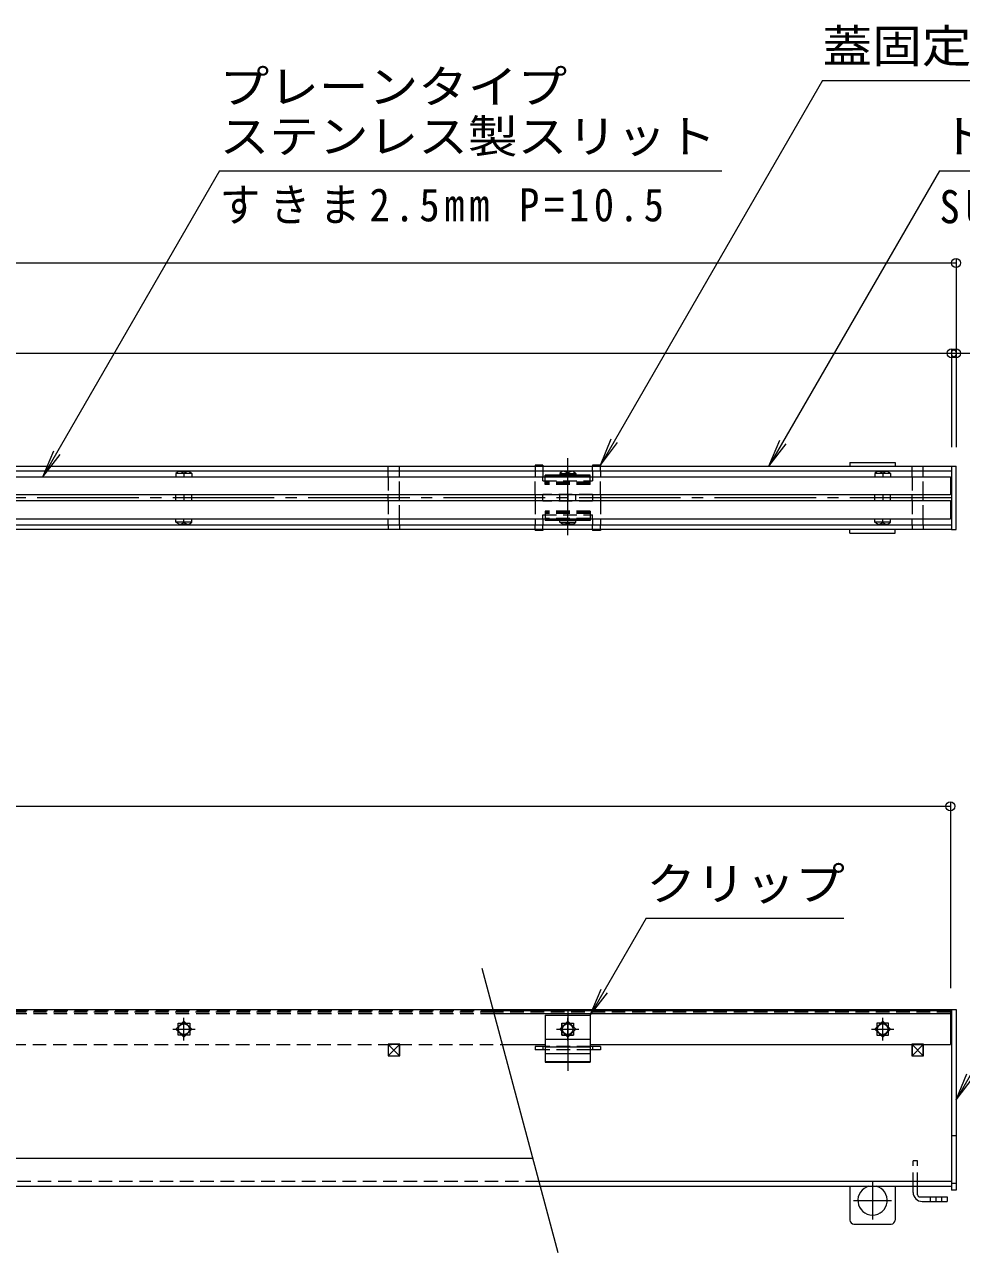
# Model space of a CAD drawing. Units: millimetres at full size, sheet at 1:5; details may follow other scales. Extents: x -910 to 1371, y -980 to 819.
# Drawn here: x 195 to 610, y 275 to 819 of the extents above; entities that cross this region are included whole.
import ezdxf
from ezdxf.enums import TextEntityAlignment as Align

# ---------------------------------------------------------------- set-up
doc = ezdxf.new("R2010")
doc.units = ezdxf.units.MM
doc.header["$LTSCALE"] = 5
doc.header["$PDMODE"] = 32
doc.header["$PDSIZE"] = 4
for name, pattern in [('CHAIN1', [8, 5, -1, 1, -1]), ('CHAIN2', [12, 9, -1, 1, -1]), ('DASHED1', [1.8, 1.2, -0.6])]:
    doc.linetypes.add(name, pattern=pattern)
for name, color, linetype, lineweight in [('E-0_0228_テナント工�', 4, 'Continuous', 9), ('E-1_0229_テナント工�', 3, 'Continuous', 9), ('E-2_0230_テナント工�', 3, 'Continuous', 9), ('E-3_0231_テナント工�', 6, 'Continuous', 9), ('E-4_0232_テナント工�', 7, 'Continuous', 9), ('E-5_0233_テナント工�', 7, 'Continuous', 9), ('E-6_0245_ハッチング2', 5, 'Continuous', 5), ('E-7_0246_ハッチング3', 5, 'Continuous', 5), ('E-8_0247_ハッチング4', 4, 'DASHED1', 9), ('E-A_0251_塗潰2_A_断�', 1, 'Continuous', 5)]:
    doc.layers.add(name, color=color, linetype=linetype, lineweight=lineweight)
doc.styles.add('ＭＳ ゴシック', font='')
doc.styles.get('ＭＳ ゴシック').set_extended_font_data('MS Gothic')

msp = doc.modelspace()

# ---------------------------------------------------------------- linework, layer by layer
at = {"layer": 'E-0_0228_テナント工�'}
for p, q in [((-584.278, 623.411), (605.722, 623.411)), ((-584.278, 621.411), (605.722, 621.411)), ((605.722, 623.411), (605.722, 595.411)), ((-584.278, 597.411), (605.722, 597.411)), ((605.722, 595.411), (-584.278, 595.411)), ((-584.278, 382.82), (605.722, 382.82)), ((605.722, 382.82), (605.722, 304.617)), ((15.697, 316.96), (420.187, 316.96)), ((20.697, 304.617), (560.722, 304.617)), ((605.722, 306.617), (422.958, 306.617)), ((560.722, 304.617), (605.722, 304.617))]:
    msp.add_line(p, q, dxfattribs=at)
at = {"layer": 'E-0_0228_テナント工�', "linetype": 'CHAIN2'}
msp.add_line((605.722, 609.411), (10.722, 609.411), dxfattribs=at)
at = {"layer": 'E-0_0228_テナント工�', "linetype": 'DASHED1'}
msp.add_line((422.958, 306.617), (20.697, 306.617), dxfattribs=at)
at = {"layer": 'E-0_0228_テナント工�'}
msp.add_lwpolyline([(588.142, 362.32), (593.292, 362.32), (593.292, 367.47), (588.142, 367.47)], close=True, dxfattribs=at)
at = {"layer": 'E-1_0229_テナント工�', "linetype": 'DASHED1'}
for p, q in [((356.222, 621.411), (356.222, 623.411)), ((361.222, 621.411), (361.222, 623.411)), ((588.222, 621.411), (588.222, 623.411)), ((593.222, 621.411), (593.222, 623.411)), ((356.222, 618.661), (356.222, 610.661)), ((361.222, 610.661), (361.222, 618.661)), ((588.222, 618.661), (588.222, 610.661)), ((593.222, 610.661), (593.222, 618.661)), ((356.222, 608.161), (356.222, 600.161)), ((361.222, 600.161), (361.222, 608.161)), ((588.222, 608.161), (588.222, 600.161)), ((593.222, 600.161), (593.222, 608.161)), ((356.222, 597.411), (356.222, 595.411)), ((361.222, 597.411), (361.222, 595.411)), ((588.222, 597.411), (588.222, 595.411)), ((593.222, 597.411), (593.222, 595.411))]:
    msp.add_line(p, q, dxfattribs=at)
at = {"layer": 'E-1_0229_テナント工�'}
for p, q in [((356.222, 618.661), (356.222, 621.411)), ((361.222, 618.661), (361.222, 621.411)), ((588.222, 618.661), (588.222, 621.411)), ((593.222, 618.661), (593.222, 621.411)), ((356.222, 608.161), (356.222, 610.661)), ((361.222, 608.161), (361.222, 610.661)), ((588.222, 608.161), (588.222, 610.661)), ((593.222, 608.161), (593.222, 610.661)), ((356.222, 597.411), (356.222, 600.161)), ((361.222, 597.411), (361.222, 600.161)), ((588.222, 597.411), (588.222, 600.161)), ((593.222, 597.411), (593.222, 600.161)), ((361.222, 367.32), (356.222, 362.32)), ((356.222, 367.32), (361.222, 362.32)), ((593.222, 367.32), (588.222, 362.32)), ((588.222, 367.32), (593.222, 362.32))]:
    msp.add_line(p, q, dxfattribs=at)
at = {"layer": 'E-1_0229_テナント工�', "color": 4}
msp.add_lwpolyline([(356.147, 362.32), (361.297, 362.32), (361.297, 367.47), (356.147, 367.47)], close=True, dxfattribs=at)
at = {"layer": 'E-1_0229_テナント工�'}
for points in [[(356.222, 362.32), (361.222, 362.32), (361.222, 367.32), (356.222, 367.32)], [(588.222, 362.32), (593.222, 362.32), (593.222, 367.32), (588.222, 367.32)]]:
    msp.add_lwpolyline(points, close=True, dxfattribs=at)
at = {"layer": 'E-2_0230_テナント工�'}
for p, q in [((263.372, 621.161), (262.186, 620.161)), ((263.372, 621.161), (268.072, 621.161)), ((265.722, 620.161), (265.722, 618.661)), ((268.072, 621.161), (269.257, 620.161)), ((269.257, 620.161), (269.257, 618.661)), ((433.371, 621.161), (432.186, 620.161)), ((432.186, 620.161), (432.186, 618.661)), ((438.071, 621.161), (433.371, 621.161)), ((435.721, 620.161), (435.721, 618.661)), ((438.071, 621.161), (439.257, 620.161)), ((572.871, 621.161), (571.686, 620.161)), ((571.686, 620.161), (571.686, 618.661)), ((578.757, 620.161), (571.686, 620.161)), ((572.871, 621.161), (577.571, 621.161)), ((575.221, 620.161), (575.221, 618.661)), ((577.571, 621.161), (578.757, 620.161)), ((578.757, 620.161), (578.757, 618.661)), ((262.186, 608.161), (262.186, 610.661)), ((265.722, 610.661), (265.722, 608.161)), ((269.257, 608.161), (269.257, 610.661)), ((432.186, 608.161), (432.186, 610.661)), ((435.721, 610.661), (435.721, 608.161)), ((439.257, 608.161), (439.257, 610.661)), ((571.686, 608.161), (571.686, 610.661)), ((575.221, 610.661), (575.221, 608.161)), ((578.757, 608.161), (578.757, 610.661)), ((263.372, 597.661), (262.186, 598.661)), ((265.722, 598.661), (265.722, 600.161)), ((268.072, 597.661), (269.257, 598.661)), ((269.257, 598.661), (269.257, 600.161)), ((432.186, 598.661), (432.186, 600.161)), ((433.371, 597.661), (432.186, 598.661)), ((435.721, 598.661), (435.721, 600.161)), ((438.071, 597.661), (439.257, 598.661)), ((571.686, 598.661), (571.686, 600.161)), ((578.757, 598.661), (571.686, 598.661)), ((572.871, 597.661), (571.686, 598.661)), ((575.221, 598.661), (575.221, 600.161)), ((577.571, 597.661), (578.757, 598.661)), ((578.757, 598.661), (578.757, 600.161)), ((263.372, 597.661), (268.072, 597.661)), ((438.071, 597.661), (433.371, 597.661)), ((572.871, 597.661), (577.571, 597.661)), ((432.181, 374.12), (435.717, 377.655)), ((435.717, 377.655), (439.252, 374.12)), ((575.222, 377.655), (571.686, 374.12)), ((578.757, 374.12), (575.222, 377.655)), ((435.717, 370.584), (432.181, 374.12)), ((439.252, 374.12), (435.717, 370.584)), ((571.686, 374.12), (575.222, 370.584)), ((575.222, 370.584), (578.757, 374.12))]:
    msp.add_line(p, q, dxfattribs=at)
at = {"layer": 'E-2_0230_テナント工�', "color": 2}
for p, q in [((605.222, 610.661), (-583.778, 610.661)), ((-583.778, 608.161), (605.222, 608.161)), ((605.222, 608.161), (605.222, 600.161)), ((-583.778, 600.161), (605.222, 600.161)), ((402.674, 382.32), (605.222, 382.32)), ((605.222, 380.92), (403.049, 380.92)), ((605.222, 382.32), (605.222, 367.32)), ((574.286, 376.72), (572.622, 376.72)), ((572.622, 376.72), (572.622, 375.055)), ((577.822, 376.72), (576.157, 376.72)), ((577.822, 375.055), (577.822, 376.72)), ((572.622, 373.184), (572.622, 371.52)), ((572.622, 371.52), (574.286, 371.52)), ((576.157, 371.52), (577.822, 371.52)), ((577.822, 371.52), (577.822, 373.184)), ((406.693, 367.32), (425.718, 367.32)), ((445.718, 367.32), (605.222, 367.32))]:
    msp.add_line(p, q, dxfattribs=at)
at = {"layer": 'E-2_0230_テナント工�', "color": 2, "linetype": 'DASHED1'}
for p, q in [((-583.778, 382.32), (402.674, 382.32)), ((402.861, 381.62), (-583.778, 381.62)), ((403.049, 380.92), (-583.778, 380.92)), ((605.222, 381.62), (402.861, 381.62)), ((263.121, 376.72), (264.786, 376.72)), ((263.121, 375.055), (263.121, 376.72)), ((266.656, 376.72), (268.321, 376.72)), ((268.321, 376.72), (268.321, 375.055)), ((433.116, 375.055), (433.116, 376.72)), ((436.652, 376.72), (438.317, 376.72)), ((438.317, 376.72), (438.317, 375.055)), ((263.121, 371.52), (263.121, 373.184)), ((264.786, 371.52), (263.121, 371.52)), ((268.321, 371.52), (266.656, 371.52)), ((268.321, 373.184), (268.321, 371.52)), ((433.116, 371.52), (433.116, 373.184)), ((434.781, 371.52), (433.116, 371.52)), ((438.317, 371.52), (436.652, 371.52)), ((438.317, 373.184), (438.317, 371.52)), ((-404.279, 367.32), (406.693, 367.32))]:
    msp.add_line(p, q, dxfattribs=at)
at = {"layer": 'E-2_0230_テナント工�', "linetype": 'DASHED1'}
for p, q in [((262.185, 374.12), (265.721, 377.655)), ((265.721, 377.655), (269.256, 374.12)), ((265.721, 370.584), (262.185, 374.12)), ((269.256, 374.12), (265.721, 370.584))]:
    msp.add_line(p, q, dxfattribs=at)
at = {"layer": 'E-2_0230_テナント工�', "color": 2, "linetype": 'CHAIN2'}
for p, q in [((265.721, 369.17), (265.721, 379.07)), ((435.717, 369.17), (435.717, 379.07)), ((575.222, 369.17), (575.222, 379.07)), ((260.771, 374.12), (270.671, 374.12)), ((430.767, 374.12), (440.667, 374.12)), ((570.272, 374.12), (580.172, 374.12))]:
    msp.add_line(p, q, dxfattribs=at)
at = {"layer": 'E-2_0230_テナント工�'}
for points in [[(269.257, 620.161), (262.186, 620.161), (262.186, 618.661)], [(432.186, 620.161), (439.257, 620.161), (439.257, 618.661)], [(269.257, 598.661), (262.186, 598.661), (262.186, 600.161)], [(432.186, 598.661), (439.257, 598.661), (439.257, 600.161)]]:
    msp.add_lwpolyline(points, dxfattribs=at)
at = {"layer": 'E-2_0230_テナント工�', "color": 2}
msp.add_lwpolyline([(-583.778, 618.661), (605.222, 618.661), (605.222, 610.661)], dxfattribs=at)
at = {"layer": 'E-2_0230_テナント工�', "linetype": 'DASHED1'}
msp.add_circle((265.721, 374.12), 2.35, dxfattribs=at)
at = {"layer": 'E-2_0230_テナント工�'}
for centre in [(435.717, 374.12), (575.222, 374.12)]:
    msp.add_circle(centre, 2.35, dxfattribs=at)
for centre, radius, start, end in [((263.319, 617.776), 3.386, 44.79445, 89.10294), ((268.125, 617.776), 3.386, 90.89706, 135.20555), ((433.318, 617.776), 3.386, 44.79445, 89.10294), ((438.124, 617.776), 3.386, 90.89706, 135.20555), ((572.818, 617.776), 3.386, 44.79445, 89.10294), ((577.625, 617.776), 3.386, 90.89706, 135.20555), ((263.319, 601.047), 3.386, 270.89706, 315.20555), ((268.125, 601.047), 3.386, 224.79445, 269.10294), ((433.318, 601.047), 3.386, 270.89706, 315.20555), ((438.124, 601.047), 3.386, 224.79445, 269.10294), ((572.818, 601.047), 3.386, 270.89706, 315.20555), ((577.625, 601.047), 3.386, 224.79445, 269.10294), ((435.717, 374.12), 2.55, 146.36488, 213.63512), ((435.717, 374.12), 2.55, 56.36488, 123.63512), ((435.717, 374.12), 2.55, 326.36488, 33.63512), ((575.222, 374.12), 2.55, 146.36488, 213.63512), ((575.222, 374.12), 2.55, 56.36488, 123.63512), ((575.222, 374.12), 2.55, 326.36488, 33.63512), ((435.717, 374.12), 2.55, 236.36488, 303.63512), ((575.222, 374.12), 2.55, 236.36488, 303.63512)]:
    msp.add_arc(centre, radius, start, end, dxfattribs=at)
at = {"layer": 'E-2_0230_テナント工�', "linetype": 'DASHED1'}
for start, end in [(146.36488, 213.63512), (56.36488, 123.63512), (326.36488, 33.63512), (236.36488, 303.63512)]:
    msp.add_arc((265.721, 374.12), 2.55, start, end, dxfattribs=at)
at = {"layer": 'E-3_0231_テナント工�', "linetype": 'DASHED1'}
for p, q in [((588.717, 304.617), (588.717, 315.82)), ((596.217, 299.82), (596.217, 297.82)), ((601.217, 299.82), (601.217, 297.82))]:
    msp.add_line(p, q, dxfattribs=at)
at = {"layer": 'E-3_0231_テナント工�'}
for p, q in [((588.717, 301.82), (588.717, 304.617)), ((590.717, 300.82), (590.717, 304.617)), ((591.717, 299.82), (603.717, 299.82)), ((603.717, 299.82), (603.717, 297.82)), ((592.717, 297.82), (603.717, 297.82))]:
    msp.add_line(p, q, dxfattribs=at)
at = {"layer": 'E-3_0231_テナント工�', "linetype": 'CHAIN2'}
msp.add_line((598.717, 299.82), (598.717, 297.82), dxfattribs=at)
at = {"layer": 'E-3_0231_テナント工�', "linetype": 'DASHED1'}
msp.add_lwpolyline([(590.717, 304.617), (590.717, 315.82), (588.717, 315.82)], dxfattribs=at)
at = {"layer": 'E-3_0231_テナント工�'}
for centre, radius in [((592.717, 301.82), 4), ((591.717, 300.82), 1)]:
    msp.add_arc(centre, radius, 180, 270, dxfattribs=at)
at = {"layer": 'E-4_0232_テナント工�'}
for p, q in [((-586.278, 713.411), (607.722, 713.411)), ((607.722, 714.911), (607.722, 631.819)), ((605.722, 674.911), (605.722, 631.819)), ((-584.278, 673.411), (605.722, 673.411)), ((605.722, 673.411), (607.722, 673.411)), ((607.722, 673.411), (620.899, 673.411)), ((605.222, 474.32), (605.222, 392.32)), ((-583.778, 472.82), (605.222, 472.82))]:
    msp.add_line(p, q, dxfattribs=at)
for p in [(607.722, 713.411), (605.722, 673.411), (607.722, 673.411), (605.222, 472.82)]:
    msp.add_point(p, dxfattribs=at)
at = {"layer": 'E-5_0233_テナント工�'}
for p, q in [((548.564, 794.247), (450.221, 623.911)), ((548.564, 794.247), (681.064, 794.247)), ((281.504, 754.247), (203.223, 618.661)), ((281.504, 754.247), (504.004, 754.247)), ((600.382, 754.247), (524.844, 623.411)), ((600.382, 754.247), (756.632, 754.247)), ((450.221, 623.911), (455.005, 635.46)), ((450.221, 623.911), (457.831, 633.828)), ((524.844, 623.411), (529.628, 634.96)), ((524.844, 623.411), (532.454, 633.328)), ((203.223, 618.661), (208.007, 630.21)), ((203.223, 618.661), (210.833, 628.578)), ((470.528, 423.291), (445.718, 380.32)), ((470.528, 423.291), (558.028, 423.291)), ((397.614, 401.203), (431.362, 275.253)), ((445.718, 380.32), (450.502, 391.868)), ((445.718, 380.32), (453.328, 390.237)), ((607.722, 342.82), (615.331, 352.737))]:
    msp.add_line(p, q, dxfattribs=at)
msp.add_lwpolyline([(638.817, 396.678), (607.722, 342.82), (612.505, 354.368)], dxfattribs=at)
at = {"layer": 'E-6_0245_ハッチング2', "color": 2, "lineweight": 9}
for p, q in [((605.722, 623.411), (607.722, 623.411)), ((607.722, 595.411), (607.722, 623.411)), ((605.722, 595.411), (607.722, 595.411)), ((605.722, 382.82), (607.722, 382.82)), ((607.722, 382.82), (607.722, 302.82)), ((605.722, 304.617), (605.722, 302.82)), ((607.722, 302.82), (605.722, 302.82))]:
    msp.add_line(p, q, dxfattribs=at)
at = {"layer": 'E-6_0245_ハッチング2', "color": 2, "linetype": 'DASHED1', "lineweight": 9}
for p, q in [((607.722, 326.817), (605.722, 326.817)), ((607.722, 305.788), (605.722, 305.788))]:
    msp.add_line(p, q, dxfattribs=at)
at = {"layer": 'E-7_0246_ハッチング3', "linetype": 'CHAIN2'}
msp.add_line((435.721, 592.905), (435.721, 626.905), dxfattribs=at)
at = {"layer": 'E-7_0246_ハッチング3'}
for p, q in [((421.221, 623.911), (421.221, 623.411)), ((424.721, 623.911), (421.221, 623.911)), ((421.221, 621.411), (421.221, 618.661)), ((424.721, 623.911), (424.721, 623.411)), ((424.721, 621.411), (424.721, 618.661)), ((446.721, 623.911), (446.721, 623.411)), ((450.221, 623.911), (446.721, 623.911)), ((446.721, 621.411), (446.721, 618.661)), ((450.221, 623.911), (450.221, 623.411)), ((450.221, 621.411), (450.221, 618.661)), ((421.221, 610.661), (421.221, 608.161)), ((424.721, 608.161), (424.721, 610.661)), ((446.721, 610.661), (446.721, 608.161)), ((450.221, 610.661), (450.221, 608.161)), ((421.221, 600.161), (421.221, 597.411)), ((424.721, 600.161), (424.721, 597.411)), ((446.721, 600.161), (446.721, 597.411)), ((450.221, 600.161), (450.221, 597.411)), ((421.221, 595.411), (421.221, 594.911)), ((424.721, 594.911), (421.221, 594.911)), ((424.721, 595.411), (424.721, 594.911)), ((446.721, 595.411), (446.721, 594.911)), ((450.221, 594.911), (446.721, 594.911)), ((450.221, 595.411), (450.221, 594.911)), ((421.218, 366.42), (421.218, 364.92)), ((424.718, 366.42), (421.218, 366.42)), ((424.718, 364.92), (421.218, 364.92)), ((425.718, 366.42), (424.718, 366.42)), ((424.718, 366.42), (424.718, 364.92)), ((425.718, 364.92), (424.718, 364.92)), ((450.218, 366.42), (445.718, 366.42)), ((446.718, 364.92), (445.718, 364.92)), ((446.718, 366.42), (446.718, 364.92)), ((450.218, 364.92), (446.718, 364.92)), ((450.218, 366.42), (450.218, 364.92))]:
    msp.add_line(p, q, dxfattribs=at)
at = {"layer": 'E-7_0246_ハッチング3', "linetype": 'DASHED1'}
for p, q in [((421.221, 623.411), (421.221, 621.411)), ((424.721, 623.411), (424.721, 621.411)), ((446.721, 621.411), (446.721, 623.411)), ((450.221, 621.411), (450.221, 623.911)), ((421.221, 610.661), (421.221, 618.661)), ((424.721, 616.911), (424.721, 618.661)), ((424.721, 616.911), (446.721, 616.911)), ((446.721, 618.661), (446.721, 616.911)), ((450.221, 610.661), (450.221, 618.661)), ((446.721, 610.911), (424.721, 610.911)), ((424.721, 610.661), (424.721, 610.911)), ((446.721, 610.911), (446.721, 610.661)), ((421.221, 608.161), (421.221, 600.161)), ((424.721, 607.911), (424.721, 608.161)), ((446.721, 607.911), (424.721, 607.911)), ((446.721, 607.911), (446.721, 608.161)), ((450.221, 608.161), (450.221, 600.161)), ((424.721, 600.161), (424.721, 601.911)), ((424.721, 601.911), (446.721, 601.911)), ((446.721, 600.161), (446.721, 601.911)), ((421.221, 595.411), (421.221, 597.411)), ((424.721, 595.411), (424.721, 597.411)), ((446.721, 595.411), (446.721, 597.411)), ((450.221, 595.411), (450.221, 597.411)), ((445.718, 366.42), (425.718, 366.42)), ((445.718, 364.92), (425.718, 364.92))]:
    msp.add_line(p, q, dxfattribs=at)
at = {"layer": 'E-8_0247_ハッチング4', "linetype": 'Continuous'}
for p, q in [((445.647, 619.41), (425.647, 619.41)), ((425.647, 618.661), (425.647, 619.41)), ((445.647, 618.939), (425.647, 618.939)), ((445.647, 618.91), (425.647, 618.91)), ((445.647, 618.661), (445.647, 619.41)), ((425.647, 600.161), (425.647, 599.413)), ((445.647, 599.884), (425.647, 599.884)), ((445.647, 599.413), (425.647, 599.413)), ((445.647, 600.161), (445.647, 599.413)), ((425.718, 380.32), (445.718, 380.32)), ((425.718, 380.32), (425.718, 359.482)), ((433.116, 376.72), (434.781, 376.72)), ((433.118, 376.72), (433.118, 375.055)), ((436.654, 376.72), (438.318, 376.72)), ((438.318, 376.72), (438.318, 375.055)), ((445.718, 380.32), (445.718, 359.482)), ((436.654, 371.52), (438.318, 371.52)), ((438.318, 373.184), (438.318, 371.52)), ((425.718, 369.692), (445.718, 369.692)), ((425.718, 366.32), (445.718, 366.32)), ((425.718, 363.296), (445.718, 363.296)), ((425.718, 359.835), (445.718, 359.835)), ((425.718, 359.482), (445.718, 359.482))]:
    msp.add_line(p, q, dxfattribs=at)
at = {"layer": 'E-8_0247_ハッチング4'}
for p, q in [((425.647, 615.361), (425.647, 618.661)), ((445.647, 618.542), (425.647, 618.542)), ((445.647, 616.36), (425.647, 616.36)), ((445.647, 615.86), (425.647, 615.86)), ((445.647, 615.715), (425.647, 615.715)), ((445.647, 615.361), (425.647, 615.361)), ((445.647, 615.361), (445.647, 618.661)), ((445.647, 603.461), (425.647, 603.461)), ((425.647, 603.461), (425.647, 600.161)), ((445.647, 603.108), (425.647, 603.108)), ((445.647, 602.963), (425.647, 602.963)), ((445.647, 602.463), (425.647, 602.463)), ((445.647, 600.281), (425.647, 600.281)), ((445.647, 603.461), (445.647, 600.161)), ((433.118, 376.72), (434.783, 376.72))]:
    msp.add_line(p, q, dxfattribs=at)
at = {"layer": 'E-8_0247_ハッチング4', "linetype": 'CHAIN2'}
msp.add_line((435.718, 382.256), (435.718, 355.705), dxfattribs=at)
at = {"layer": 'E-8_0247_ハッチング4', "linetype": 'Continuous'}
msp.add_lwpolyline([(433.118, 373.184), (433.118, 371.52), (434.783, 371.52)], dxfattribs=at)
at = {"layer": 'E-A_0251_塗潰2_A_断�'}
for p, q in [((560.747, 625.011), (560.747, 623.411)), ((560.747, 625.011), (580.747, 625.011)), ((580.747, 625.011), (580.747, 623.411)), ((560.747, 593.811), (560.747, 595.411)), ((560.747, 593.811), (580.747, 593.811)), ((580.747, 593.811), (580.747, 595.411)), ((560.747, 304.617), (560.747, 289.57)), ((580.747, 304.617), (580.747, 289.57)), ((562.497, 287.82), (578.997, 287.82))]:
    msp.add_line(p, q, dxfattribs=at)
at = {"layer": 'E-A_0251_塗潰2_A_断�', "linetype": 'CHAIN1'}
for p, q in [((570.747, 306.761), (570.747, 289.879)), ((562.306, 298.32), (579.188, 298.32))]:
    msp.add_line(p, q, dxfattribs=at)
at = {"layer": 'E-A_0251_塗潰2_A_断�'}
for centre, radius, start, end in [((570.747, 298.32), 6.5, 104.35966, 75.64034), ((562.497, 289.57), 1.75, 180, 270), ((578.997, 289.57), 1.75, 270, 0)]:
    msp.add_arc(centre, radius, start, end, dxfattribs=at)

# ---------------------------------------------------------------- texts
at = {"layer": 'E-5_0233_テナント工�', "color": 2, "style": 'ＭＳ ゴシック'}
for s, width, p in [('蓋固定用金具', 1.1, (548.564, 797.747)), ('プレーンタイプ', 1.1, (281.504, 779.743)), ('ステンレス製スリット', 1.1, (281.504, 757.747)), ('トラフ本体', 1.15, (600.382, 757.747)), ('クリップ', 1.1, (470.528, 426.791))]:
    msp.add_text(s, height=14.66, dxfattribs=dict(at, width=width)).set_placement(p, align=Align.BOTTOM_LEFT)
at = {"layer": 'E-5_0233_テナント工�', "color": 2, "char_height": 14.66, "attachment_point": 7, "style": 'ＭＳ ゴシック'}
for s, insert in [('\\T1.23;\\W0.9;すきま2.5mm\\~P=10.5', (281.504, 730.747)), ('\\T1.28;\\W0.9;SUS304\\~2B\\~t2.0', (600.382, 730.747))]:
    msp.add_mtext(s, dxfattribs=dict(at, insert=insert))

doc.saveas('drawing.dxf')
